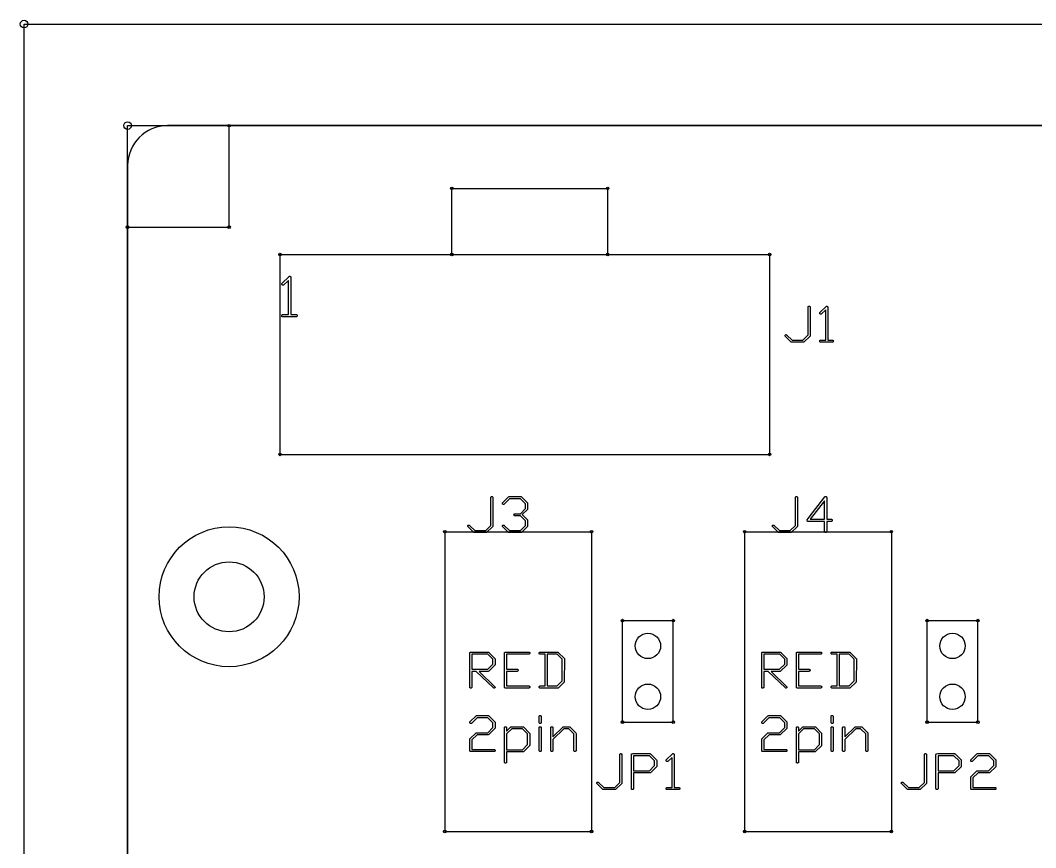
# Paper-space layout 'Sheet1' of a CAD drawing. Header units: millimetres. Extents: x 3 to 419, y -76 to 292.
# Drawn here: x 236.9 to 287.7, y 184.8 to 226.2 of the extents above; entities that cross this region are included whole.
import ezdxf

# ---------------------------------------------------------------- set-up
doc = ezdxf.new("R2010")
doc.units = ezdxf.units.MM

psp = doc.layouts.new('Sheet1')

# ---------------------------------------------------------------- linework, layer by layer
at = {"color": 7, "linetype": 'Continuous'}
for p, q in [((237.1340503, 100.976802), (237.1340503, 225.976802)), ((237.1340503, 225.976802), (347.1340503, 225.976802)), ((242.3090503, 100.976802), (242.3090503, 220.896802)), ((242.3090503, 220.896802), (347.1340503, 220.896802)), ((247.3890503, 215.816802), (247.3890503, 220.896802)), ((258.5340503, 214.446802), (258.5340503, 217.756802)), ((258.5340503, 217.756802), (266.3340503, 217.756802)), ((266.3340503, 214.446802), (266.3340503, 217.756802)), ((242.3090503, 215.816802), (247.3890503, 215.816802)), ((249.9340503, 214.446802), (249.9340503, 204.446802)), ((249.9340503, 214.446802), (274.4340503, 214.446802)), ((274.4340503, 214.446802), (274.4340503, 204.446802)), ((249.9340503, 204.446802), (274.4340503, 204.446802)), ((258.1840503, 200.576802), (258.1840503, 185.576802)), ((258.1840503, 200.576802), (265.5240503, 200.576802)), ((265.5240503, 200.576802), (265.5240503, 185.576802)), ((273.1840503, 200.576802), (273.1840503, 185.576802)), ((273.1840503, 200.576802), (280.5240503, 200.576802)), ((280.5240503, 200.576802), (280.5240503, 185.576802)), ((267.0740503, 196.131802), (269.6140503, 196.131802)), ((267.0740503, 191.051802), (267.0740503, 196.131802)), ((269.6140503, 191.051802), (269.6140503, 196.131802)), ((282.3140503, 196.131802), (284.8540503, 196.131802)), ((282.3140503, 191.051802), (282.3140503, 196.131802)), ((284.8540503, 191.051802), (284.8540503, 196.131802)), ((267.0740503, 191.051802), (269.6140503, 191.051802)), ((282.3140503, 191.051802), (284.8540503, 191.051802)), ((258.1840503, 185.576802), (265.5240503, 185.576802)), ((273.1840503, 185.576802), (280.5240503, 185.576802))]:
    psp.add_line(p, q, dxfattribs=at)
at = {"color": 7, "linetype": 'Continuous', "lineweight": 25}
for p, q in [((345.1340503, 220.896802), (244.3090503, 220.896802)), ((242.3090503, 218.896802), (242.3090503, 102.976802))]:
    psp.add_line(p, q, dxfattribs=at)
at = {"color": 7, "linetype": 'Continuous', "flags": 128}
for points in [[(250.4762802, 213.3287871), (250.4819789, 213.298549), (250.4819789, 213.298549), (250.4819789, 211.4506234), (250.4819789, 211.4506234), (250.7567676, 211.4506234), (250.7567676, 211.4506234), (250.7715086, 211.4430639), (250.7828479, 211.4321026), (250.7904074, 211.4181175), (250.7949432, 211.4003526), (250.7949432, 211.4003526), (250.7919193, 211.3712484), (250.782092, 211.3485698), (250.7741545, 211.3402544), (250.7628152, 211.3345847), (250.7480741, 211.330805), (250.7299312, 211.329671), (250.7299312, 211.329671), (250.0620473, 211.329671), (250.0620473, 211.329671), (250.0469283, 211.3368526), (250.035211, 211.3478139), (250.0268955, 211.361421), (250.0223598, 211.3788079), (250.0223598, 211.3788079), (250.0265176, 211.409424), (250.0386128, 211.4317246), (250.0491961, 211.4400401), (250.0646932, 211.4460877), (250.0854818, 211.4494895), (250.1108062, 211.4506234), (250.1108062, 211.4506234), (250.3610265, 211.4506234), (250.3610265, 211.4506234), (250.3610265, 213.1500044), (250.3610265, 213.1500044), (250.1126961, 212.9213288), (250.1126961, 212.9213288), (250.0968211, 212.917171), (250.083592, 212.9156591), (250.083592, 212.9156591), (250.0597795, 212.9194389), (250.0397467, 212.9311561), (250.0321872, 212.9398496), (250.0268955, 212.9504329), (250.0234937, 212.9632841), (250.0223598, 212.9776472), (250.0223598, 212.9776472), (250.0280295, 213.0033496), (250.0280295, 213.0033496), (250.3889967, 213.3533555), (250.3889967, 213.3533555), (250.4029818, 213.3597811), (250.4207467, 213.361671), (250.4207467, 213.361671), (250.4305741, 213.3597811), (250.4472051, 213.3533555), (250.464592, 213.3431502), (250.4763092, 213.3287871)], [(276.451746, 211.847542), (276.4584621, 211.8388366), (276.4634844, 211.8257786), (276.466163, 211.8087027), (276.4671674, 211.7876089), (276.4671674, 211.7876089), (276.4571228, 210.3616045), (276.4571228, 210.3616045), (276.1490871, 210.0632786), (276.1490871, 210.0632786), (276.1243103, 210.0609348), (276.1243103, 210.0609348), (275.5259844, 210.0609348), (275.5259844, 210.0609348), (275.5109174, 210.0706447), (275.5109174, 210.0706447), (275.2052255, 210.364283), (275.2052255, 210.364283), (275.2035514, 210.373658), (275.2028817, 210.3880554), (275.2028817, 210.3880554), (275.2035514, 210.3984348), (275.2052255, 210.4047964), (275.2052255, 210.4047964), (275.2129264, 210.4178545), (275.2236407, 210.4275643), (275.2366987, 210.4345955), (275.2527701, 210.4382786), (275.2527701, 210.4382786), (275.2648237, 210.4372741), (275.2758728, 210.4335911), (275.2862523, 210.4278991), (275.2952924, 210.4195286), (275.2952924, 210.4195286), (275.5651585, 210.1680777), (275.5651585, 210.1680777), (276.1025469, 210.1680777), (276.1025469, 210.1680777), (276.3600246, 210.4218723), (276.3600246, 210.4218723), (276.3600246, 211.826783), (276.3600246, 211.826783), (276.3653817, 211.8398411), (276.3740871, 211.8498857), (276.3858058, 211.856917), (276.4008728, 211.8609348), (276.4008728, 211.8609348), (276.4176139, 211.8602652), (276.4316764, 211.8575866), (276.4430603, 211.8535688), (276.4517657, 211.847542)], [(277.3406897, 211.8318054), (277.3457389, 211.8050197), (277.3457389, 211.8050197), (277.3457389, 210.1680777), (277.3457389, 210.1680777), (277.589154, 210.1680777), (277.589154, 210.1680777), (277.6022121, 210.1613813), (277.6122567, 210.1516714), (277.6189532, 210.139283), (277.622971, 210.1235464), (277.622971, 210.1235464), (277.6202924, 210.0977652), (277.6115871, 210.0776759), (277.6045558, 210.0703098), (277.5945112, 210.0652875), (277.5814532, 210.0619393), (277.5653817, 210.0609348), (277.5653817, 210.0609348), (276.9737523, 210.0609348), (276.9737523, 210.0609348), (276.9603594, 210.0672964), (276.9499799, 210.0770063), (276.9426139, 210.0890598), (276.938596, 210.1044616), (276.938596, 210.1044616), (276.942279, 210.1315822), (276.9529933, 210.1513366), (276.9623683, 210.1587027), (276.976096, 210.1640598), (276.9945112, 210.1670732), (277.0169442, 210.1680777), (277.0169442, 210.1680777), (277.238596, 210.1680777), (277.238596, 210.1680777), (277.238596, 211.6734348), (277.238596, 211.6734348), (277.0186183, 211.4708679), (277.0186183, 211.4708679), (277.0045558, 211.4671848), (276.9928371, 211.4658455), (276.9928371, 211.4658455), (276.9717433, 211.4691938), (276.9539978, 211.4795732), (276.9473014, 211.4872741), (276.9426139, 211.4966491), (276.9396005, 211.508033), (276.938596, 211.5207563), (276.938596, 211.5207563), (276.9436183, 211.5435241), (276.9436183, 211.5435241), (277.2633728, 211.8535688), (277.2633728, 211.8535688), (277.2757612, 211.8592607), (277.2914978, 211.8609348), (277.2914978, 211.8609348), (277.3002032, 211.8592607), (277.3149353, 211.8535688), (277.3303371, 211.8445286), (277.3407165, 211.8318054)], [(260.5767641, 202.322542), (260.5834621, 202.3138366), (260.5884844, 202.3007786), (260.591163, 202.2837027), (260.5921674, 202.2626089), (260.5921674, 202.2626089), (260.5821228, 200.8366045), (260.5821228, 200.8366045), (260.2740871, 200.5382786), (260.2740871, 200.5382786), (260.2493103, 200.5359348), (260.2493103, 200.5359348), (259.6509844, 200.5359348), (259.6509844, 200.5359348), (259.6359174, 200.5456447), (259.6359174, 200.5456447), (259.3302255, 200.839283), (259.3302255, 200.839283), (259.3285514, 200.848658), (259.3278817, 200.8630554), (259.3278817, 200.8630554), (259.3285514, 200.8734348), (259.3302255, 200.8797964), (259.3302255, 200.8797964), (259.3379264, 200.8928545), (259.3486407, 200.9025643), (259.3616987, 200.9095955), (259.3777701, 200.9132786), (259.3777701, 200.9132786), (259.3898237, 200.9122741), (259.4008728, 200.9085911), (259.4112523, 200.9028991), (259.4202924, 200.8945286), (259.4202924, 200.8945286), (259.6901585, 200.6430777), (259.6901585, 200.6430777), (260.2275469, 200.6430777), (260.2275469, 200.6430777), (260.4850246, 200.8968723), (260.4850246, 200.8968723), (260.4850246, 202.301783), (260.4850246, 202.301783), (260.4903817, 202.3148411), (260.4990871, 202.3248857), (260.5108058, 202.331917), (260.5258728, 202.3359348), (260.5258728, 202.3359348), (260.5426139, 202.3352652), (260.5566764, 202.3325866), (260.5680603, 202.3285688), (260.5767657, 202.322542)], [(262.0197926, 202.3212027), (262.3228594, 202.0232116), (262.3228594, 202.0232116), (262.3278817, 202.0014482), (262.3278817, 202.0014482), (262.3278817, 201.7058009), (262.3278817, 201.7058009), (262.3205157, 201.688725), (262.3205157, 201.688725), (262.0613639, 201.4345955), (262.0613639, 201.4345955), (262.3205157, 201.1757786), (262.3205157, 201.1757786), (262.3278817, 201.1587027), (262.3278817, 201.1587027), (262.3278817, 200.8560241), (262.3278817, 200.8560241), (262.3205157, 200.8362697), (262.3205157, 200.8362697), (262.0118103, 200.5382786), (262.0118103, 200.5382786), (261.9866987, 200.5359348), (261.9866987, 200.5359348), (261.3870335, 200.5359348), (261.3870335, 200.5359348), (261.3723014, 200.5456447), (261.3723014, 200.5456447), (261.0659398, 200.839283), (261.0659398, 200.839283), (261.0642657, 200.848658), (261.063596, 200.8630554), (261.063596, 200.8630554), (261.0642657, 200.8734348), (261.0659398, 200.8797964), (261.0659398, 200.8797964), (261.0736407, 200.8928545), (261.0843549, 200.9025643), (261.097413, 200.9095955), (261.1134844, 200.9132786), (261.1134844, 200.9132786), (261.125538, 200.9122741), (261.1365871, 200.9085911), (261.1469665, 200.9028991), (261.1560067, 200.8945286), (261.1560067, 200.8945286), (261.4258728, 200.6430777), (261.4258728, 200.6430777), (261.9632612, 200.6430777), (261.9632612, 200.6430777), (262.2207389, 200.8915152), (262.2207389, 200.8915152), (262.2207389, 201.1232116), (262.2207389, 201.1232116), (261.9615871, 201.3716491), (261.9615871, 201.3716491), (261.6826808, 201.3716491), (261.6826808, 201.3716491), (261.6652701, 201.3800197), (261.6528817, 201.3920732), (261.6451808, 201.4081447), (261.6428371, 201.4278991), (261.6428371, 201.4278991), (261.6471898, 201.4496625), (261.6602478, 201.4687473), (261.6602478, 201.4687473), (261.6676139, 201.4731), (261.6769889, 201.4764482), (261.6887076, 201.4781223), (261.7027701, 201.478792), (261.7027701, 201.478792), (261.9615871, 201.478792), (261.9615871, 201.478792), (262.2207389, 201.7335911), (262.2207389, 201.7335911), (262.2207389, 201.9739929), (262.2207389, 201.9739929), (261.9632612, 202.228792), (261.9632612, 202.228792), (261.4258728, 202.228792), (261.4258728, 202.228792), (261.1409398, 201.9458679), (261.1409398, 201.9458679), (261.1275469, 201.9421848), (261.116163, 201.9408455), (261.116163, 201.9408455), (261.0957389, 201.9441938), (261.078663, 201.9545732), (261.0719665, 201.9622741), (261.067279, 201.9716491), (261.0646005, 201.983033), (261.063596, 201.9957563), (261.063596, 201.9957563), (261.0686183, 202.0185241), (261.0686183, 202.0185241), (261.376654, 202.3258902), (261.376654, 202.3258902), (261.3964085, 202.3359348), (261.3964085, 202.3359348), (262.0024353, 202.3335911), (262.0024353, 202.3335911), (262.019846, 202.3212027)], [(275.8167181, 202.322542), (275.8234621, 202.3138366), (275.8284844, 202.3007786), (275.831163, 202.2837027), (275.8321674, 202.2626089), (275.8321674, 202.2626089), (275.8221228, 200.8366045), (275.8221228, 200.8366045), (275.5140871, 200.5382786), (275.5140871, 200.5382786), (275.4893103, 200.5359348), (275.4893103, 200.5359348), (274.8909844, 200.5359348), (274.8909844, 200.5359348), (274.8759174, 200.5456447), (274.8759174, 200.5456447), (274.5702255, 200.839283), (274.5702255, 200.839283), (274.5685514, 200.848658), (274.5678817, 200.8630554), (274.5678817, 200.8630554), (274.5685514, 200.8734348), (274.5702255, 200.8797964), (274.5702255, 200.8797964), (274.5779264, 200.8928545), (274.5886407, 200.9025643), (274.6016987, 200.9095955), (274.6177701, 200.9132786), (274.6177701, 200.9132786), (274.6298237, 200.9122741), (274.6408728, 200.9085911), (274.6512523, 200.9028991), (274.6602924, 200.8945286), (274.6602924, 200.8945286), (274.9301585, 200.6430777), (274.9301585, 200.6430777), (275.4675469, 200.6430777), (275.4675469, 200.6430777), (275.7250246, 200.8968723), (275.7250246, 200.8968723), (275.7250246, 202.301783), (275.7250246, 202.301783), (275.7303817, 202.3148411), (275.7390871, 202.3248857), (275.7508058, 202.331917), (275.7658728, 202.3359348), (275.7658728, 202.3359348), (275.7826139, 202.3352652), (275.7966764, 202.3325866), (275.8080603, 202.3285688), (275.8167657, 202.322542)], [(277.2752438, 202.3222072), (277.2812746, 202.3141714), (277.2859621, 202.3031223), (277.2883058, 202.2890598), (277.2893103, 202.2723188), (277.2893103, 202.2723188), (277.2893103, 201.2002205), (277.2893103, 201.2002205), (277.5380826, 201.2002205), (277.5380826, 201.2002205), (277.5481273, 201.1962027), (277.556163, 201.1898411), (277.5625246, 201.1804661), (277.5672121, 201.1687473), (277.5672121, 201.1687473), (277.5665424, 201.1503322), (277.5645335, 201.1349304), (277.5608505, 201.1215375), (277.556163, 201.111158), (277.5491317, 201.1031223), (277.5390871, 201.0977652), (277.5256942, 201.0940822), (277.509288, 201.0930777), (277.509288, 201.0930777), (277.2893103, 201.0930777), (277.2893103, 201.0930777), (277.2893103, 200.5720955), (277.2893103, 200.5720955), (277.2812746, 200.5563589), (277.2695558, 200.544975), (277.2544889, 200.5382786), (277.2357389, 200.5359348), (277.2357389, 200.5359348), (277.2123014, 200.5396179), (277.1955603, 200.550667), (277.1855157, 200.5687473), (277.1821674, 200.5941938), (277.1821674, 200.5941938), (277.1821674, 201.0930777), (277.1821674, 201.0930777), (276.346788, 201.0930777), (276.346788, 201.0930777), (276.328038, 201.0981), (276.3143103, 201.1084795), (276.3062746, 201.1238813), (276.303596, 201.1446402), (276.303596, 201.1446402), (276.3042657, 201.1576982), (276.3062746, 201.1670732), (276.3062746, 201.1670732), (276.4100692, 201.2996625), (276.4100692, 201.2996625), (277.2032612, 202.326225), (277.2032612, 202.326225), (277.2179933, 202.3335911), (277.2360737, 202.3359348), (277.2360737, 202.3359348), (277.2585067, 202.3325866), (277.2752478, 202.3222072)], [(276.4615808, 201.2002205), (277.1821674, 201.2002205), (277.1821674, 201.2002205), (277.1821674, 202.1166268), (277.1821674, 202.1166268), (276.4616317, 201.2002205)], [(260.3888307, 194.5404627), (260.6918751, 194.2387886), (260.6918751, 194.2387886), (260.6968974, 194.2163555), (260.6968974, 194.2163555), (260.6968974, 193.91736), (260.6968974, 193.91736), (260.6918751, 193.8999493), (260.6918751, 193.8999493), (260.380826, 193.5982752), (260.380826, 193.5982752), (260.3580582, 193.5909091), (260.3580582, 193.5909091), (259.9040403, 193.5909091), (259.9040403, 193.5909091), (260.6895314, 192.8248377), (260.6895314, 192.8248377), (260.6952233, 192.8070922), (260.6968974, 192.798052), (260.6968974, 192.798052), (260.6968974, 192.7953734), (260.6968974, 192.7916904), (260.6968974, 192.7916904), (260.7019198, 192.7880073), (260.6968974, 192.7853288), (260.6968974, 192.7853288), (260.6912055, 192.7746145), (260.6838394, 192.7659091), (260.6747992, 192.7595475), (260.6644198, 192.7551948), (260.6644198, 192.7551948), (260.6473439, 192.7555297), (260.633951, 192.7572038), (260.6235715, 192.7592127), (260.6168751, 192.7625609), (260.6168751, 192.7625609), (259.7550448, 193.5909091), (259.7550448, 193.5909091), (259.5397546, 193.5909091), (259.5397546, 193.5909091), (259.5397546, 192.7936993), (259.5397546, 192.7936993), (259.537076, 192.7843243), (259.531384, 192.7756189), (259.5230135, 192.7675832), (259.5116296, 192.7598823), (259.5116296, 192.7598823), (259.5015849, 192.7565341), (259.4861832, 192.7551948), (259.4861832, 192.7551948), (259.4637501, 192.7578734), (259.4466742, 192.7662439), (259.4406474, 192.7729404), (259.4362948, 192.7823154), (259.4336162, 192.7943689), (259.4326117, 192.8087663), (259.4326117, 192.8087663), (259.4326117, 194.5186993), (259.4326117, 194.5186993), (259.4372992, 194.5297484), (259.4443305, 194.5387886), (259.4537055, 194.545485), (259.4650894, 194.5501725), (259.4650894, 194.5501725), (259.5176564, 194.5528511), (259.5176564, 194.5528511), (260.349018, 194.5551948), (260.349018, 194.5551948), (260.3617412, 194.5541904), (260.3727903, 194.5515118), (260.3818305, 194.5468243), (260.3888617, 194.5404627)], [(260.5896983, 194.194927), (260.3329465, 194.448052), (260.3329465, 194.448052), (259.5397546, 194.448052), (259.5397546, 194.448052), (259.5397546, 193.698052), (259.5397546, 193.698052), (260.330268, 193.698052), (260.330268, 193.698052), (260.5897546, 193.9538555), (260.5897546, 193.9538555), (260.5897546, 194.194927)], [(262.3991165, 194.5525163), (262.4125224, 194.5481636), (262.4229019, 194.539793), (262.430268, 194.5277395), (262.4342858, 194.511668), (262.4342858, 194.511668), (262.4309376, 194.4845475), (262.4205582, 194.4644582), (262.411518, 194.457427), (262.3984599, 194.4520698), (262.3810492, 194.4490564), (262.3592858, 194.448052), (262.3592858, 194.448052), (261.2754689, 194.448052), (261.2754689, 194.448052), (261.2754689, 193.698052), (261.2754689, 193.698052), (261.8128573, 193.698052), (261.8128573, 193.698052), (261.830268, 193.6900163), (261.8426564, 193.6789672), (261.8503573, 193.6645698), (261.852701, 193.6471591), (261.852701, 193.6471591), (261.8506921, 193.6280743), (261.8439957, 193.6113332), (261.8379689, 193.604302), (261.828259, 193.59861), (261.8148662, 193.5939225), (261.7977903, 193.5909091), (261.7977903, 193.5909091), (261.2754689, 193.5909091), (261.2754689, 193.5909091), (261.2754689, 192.8623377), (261.2754689, 192.8623377), (262.3917635, 192.8623377), (262.3917635, 192.8623377), (262.4105135, 192.8559761), (262.4235715, 192.8452618), (262.4316073, 192.8291904), (262.4342858, 192.8087663), (262.4342858, 192.8087663), (262.4316073, 192.7910207), (262.4229019, 192.7729404), (262.4158707, 192.7652395), (262.4054912, 192.7595475), (262.3924332, 192.7561993), (262.3763617, 192.7551948), (262.3763617, 192.7551948), (261.2011385, 192.7551948), (261.2011385, 192.7551948), (261.1897546, 192.7608868), (261.1803796, 192.767918), (261.1733483, 192.7766234), (261.168326, 192.7870029), (261.168326, 192.7870029), (261.168326, 192.8358868), (261.168326, 192.8358868), (261.168326, 194.521043), (261.168326, 194.521043), (261.1736832, 194.532427), (261.1827233, 194.541802), (261.1951117, 194.5495029), (261.2108483, 194.5551948), (261.2108483, 194.5551948), (262.3991296, 194.5525163)], [(263.8602648, 194.5404627), (264.1633037, 194.2424716), (264.1633037, 194.2424716), (264.168326, 194.2207082), (264.168326, 194.2207082), (264.1582814, 193.0555297), (264.1582814, 193.0555297), (263.8502457, 192.7575386), (263.8502457, 192.7575386), (263.8254689, 192.7551948), (263.8254689, 192.7551948), (262.936518, 192.7551948), (262.936518, 192.7551948), (262.9224555, 192.7632305), (262.912076, 192.7749493), (262.9060492, 192.7900163), (262.9040403, 192.8087663), (262.9040403, 192.8087663), (262.9050448, 192.8208198), (262.908393, 192.8315341), (262.9134153, 192.8405743), (262.9207814, 192.8482752), (262.9311608, 192.854302), (262.9448885, 192.8589895), (262.9619644, 192.8613332), (262.9823885, 192.8623377), (262.9823885, 192.8623377), (263.2040403, 192.8623377), (263.2040403, 192.8623377), (263.2040403, 194.448052), (263.2040403, 194.448052), (262.9428796, 194.448052), (262.9428796, 194.448052), (262.9278126, 194.4537439), (262.9164287, 194.4631189), (262.908393, 194.4758422), (262.9040403, 194.4925832), (262.9040403, 194.4925832), (262.9067189, 194.5183645), (262.9150894, 194.5381189), (262.9221207, 194.545485), (262.9325001, 194.5508422), (262.9455582, 194.5541904), (262.9616296, 194.5551948), (262.9616296, 194.5551948), (262.9890849, 194.5551948), (262.9890849, 194.5551948), (263.8204465, 194.5551948), (263.8204465, 194.5551948), (263.8331698, 194.5541904), (263.8442189, 194.5515118), (263.853259, 194.5468243), (263.8602903, 194.5404627)], [(264.0611324, 194.1976055), (263.8080582, 194.448052), (263.8080582, 194.448052), (263.3111832, 194.448052), (263.3111832, 194.448052), (263.3111832, 192.8623377), (263.3111832, 192.8623377), (263.8080582, 192.8623377), (263.8080582, 192.8623377), (264.0611832, 193.1151279), (264.0611832, 193.1151279), (264.0611832, 194.1976055)], [(274.9938164, 194.5404627), (275.2968751, 194.2387886), (275.2968751, 194.2387886), (275.3018974, 194.2163555), (275.3018974, 194.2163555), (275.3018974, 193.91736), (275.3018974, 193.91736), (275.2968751, 193.8999493), (275.2968751, 193.8999493), (274.985826, 193.5982752), (274.985826, 193.5982752), (274.9630582, 193.5909091), (274.9630582, 193.5909091), (274.5090403, 193.5909091), (274.5090403, 193.5909091), (275.2945314, 192.8248377), (275.2945314, 192.8248377), (275.3002233, 192.8070922), (275.3018974, 192.798052), (275.3018974, 192.798052), (275.3018974, 192.7953734), (275.3018974, 192.7916904), (275.3018974, 192.7916904), (275.3069198, 192.7880073), (275.3018974, 192.7853288), (275.3018974, 192.7853288), (275.2962055, 192.7746145), (275.2888394, 192.7659091), (275.2797992, 192.7595475), (275.2694198, 192.7551948), (275.2694198, 192.7551948), (275.2523439, 192.7555297), (275.238951, 192.7572038), (275.2285715, 192.7592127), (275.2218751, 192.7625609), (275.2218751, 192.7625609), (274.3600448, 193.5909091), (274.3600448, 193.5909091), (274.1447546, 193.5909091), (274.1447546, 193.5909091), (274.1447546, 192.7936993), (274.1447546, 192.7936993), (274.142076, 192.7843243), (274.136384, 192.7756189), (274.1280135, 192.7675832), (274.1166296, 192.7598823), (274.1166296, 192.7598823), (274.1065849, 192.7565341), (274.0911832, 192.7551948), (274.0911832, 192.7551948), (274.0687501, 192.7578734), (274.0516742, 192.7662439), (274.0456474, 192.7729404), (274.0412948, 192.7823154), (274.0386162, 192.7943689), (274.0376117, 192.8087663), (274.0376117, 192.8087663), (274.0376117, 194.5186993), (274.0376117, 194.5186993), (274.0422992, 194.5297484), (274.0493305, 194.5387886), (274.0587055, 194.545485), (274.0700894, 194.5501725), (274.0700894, 194.5501725), (274.1226564, 194.5528511), (274.1226564, 194.5528511), (274.954018, 194.5551948), (274.954018, 194.5551948), (274.9667412, 194.5541904), (274.9777903, 194.5515118), (274.9868305, 194.5468243), (274.9938617, 194.5404627)], [(275.1947436, 194.194927), (274.9379465, 194.448052), (274.9379465, 194.448052), (274.1447546, 194.448052), (274.1447546, 194.448052), (274.1447546, 193.698052), (274.1447546, 193.698052), (274.935268, 193.698052), (274.935268, 193.698052), (275.1947546, 193.9538555), (275.1947546, 193.9538555), (275.1947546, 194.194927)], [(277.0041022, 194.5525163), (277.0175224, 194.5481636), (277.0279019, 194.539793), (277.035268, 194.5277395), (277.0392858, 194.511668), (277.0392858, 194.511668), (277.0359376, 194.4845475), (277.0255582, 194.4644582), (277.016518, 194.457427), (277.0034599, 194.4520698), (276.9860492, 194.4490564), (276.9642858, 194.448052), (276.9642858, 194.448052), (275.8804689, 194.448052), (275.8804689, 194.448052), (275.8804689, 193.698052), (275.8804689, 193.698052), (276.4178573, 193.698052), (276.4178573, 193.698052), (276.435268, 193.6900163), (276.4476564, 193.6789672), (276.4553573, 193.6645698), (276.457701, 193.6471591), (276.457701, 193.6471591), (276.4556921, 193.6280743), (276.4489957, 193.6113332), (276.4429689, 193.604302), (276.433259, 193.59861), (276.4198662, 193.5939225), (276.4027903, 193.5909091), (276.4027903, 193.5909091), (275.8804689, 193.5909091), (275.8804689, 193.5909091), (275.8804689, 192.8623377), (275.8804689, 192.8623377), (276.9967635, 192.8623377), (276.9967635, 192.8623377), (277.0155135, 192.8559761), (277.0285715, 192.8452618), (277.0366073, 192.8291904), (277.0392858, 192.8087663), (277.0392858, 192.8087663), (277.0366073, 192.7910207), (277.0279019, 192.7729404), (277.0208707, 192.7652395), (277.0104912, 192.7595475), (276.9974332, 192.7561993), (276.9813617, 192.7551948), (276.9813617, 192.7551948), (275.8061385, 192.7551948), (275.8061385, 192.7551948), (275.7947546, 192.7608868), (275.7853796, 192.767918), (275.7783483, 192.7766234), (275.773326, 192.7870029), (275.773326, 192.7870029), (275.773326, 192.8358868), (275.773326, 192.8358868), (275.773326, 194.521043), (275.773326, 194.521043), (275.7786832, 194.532427), (275.7877233, 194.541802), (275.8001117, 194.5495029), (275.8158483, 194.5551948), (275.8158483, 194.5551948), (277.0041296, 194.5525163)], [(278.4652505, 194.5404627), (278.7683037, 194.2424716), (278.7683037, 194.2424716), (278.773326, 194.2207082), (278.773326, 194.2207082), (278.7632814, 193.0555297), (278.7632814, 193.0555297), (278.4552457, 192.7575386), (278.4552457, 192.7575386), (278.4304689, 192.7551948), (278.4304689, 192.7551948), (277.541518, 192.7551948), (277.541518, 192.7551948), (277.5274555, 192.7632305), (277.517076, 192.7749493), (277.5110492, 192.7900163), (277.5090403, 192.8087663), (277.5090403, 192.8087663), (277.5100448, 192.8208198), (277.513393, 192.8315341), (277.5184153, 192.8405743), (277.5257814, 192.8482752), (277.5361608, 192.854302), (277.5498885, 192.8589895), (277.5669644, 192.8613332), (277.5873885, 192.8623377), (277.5873885, 192.8623377), (277.8090403, 192.8623377), (277.8090403, 192.8623377), (277.8090403, 194.448052), (277.8090403, 194.448052), (277.5478796, 194.448052), (277.5478796, 194.448052), (277.5328126, 194.4537439), (277.5214287, 194.4631189), (277.513393, 194.4758422), (277.5090403, 194.4925832), (277.5090403, 194.4925832), (277.5117189, 194.5183645), (277.5200894, 194.5381189), (277.5271207, 194.545485), (277.5375001, 194.5508422), (277.5505582, 194.5541904), (277.5666296, 194.5551948), (277.5666296, 194.5551948), (277.5940849, 194.5551948), (277.5940849, 194.5551948), (278.4254465, 194.5551948), (278.4254465, 194.5551948), (278.4381698, 194.5541904), (278.4492189, 194.5515118), (278.458259, 194.5468243), (278.4652903, 194.5404627)], [(278.6661778, 194.1976055), (278.4130582, 194.448052), (278.4130582, 194.448052), (277.9161832, 194.448052), (277.9161832, 194.448052), (277.9161832, 192.8623377), (277.9161832, 192.8623377), (278.4130582, 192.8623377), (278.4130582, 192.8623377), (278.6661832, 193.1151279), (278.6661832, 193.1151279), (278.6661832, 194.1976055)], [(260.3888307, 191.3654627), (260.6918751, 191.0637886), (260.6918751, 191.0637886), (260.6968974, 191.0413555), (260.6968974, 191.0413555), (260.6968974, 190.74236), (260.6968974, 190.74236), (260.6918751, 190.7249493), (260.6918751, 190.7249493), (260.3811608, 190.4232752), (260.3811608, 190.4232752), (260.3587278, 190.4159091), (260.3587278, 190.4159091), (259.8002457, 190.4159091), (259.8002457, 190.4159091), (259.5397546, 190.1698154), (259.5397546, 190.1698154), (259.5397546, 189.6873377), (259.5397546, 189.6873377), (260.6567189, 189.6873377), (260.6567189, 189.6873377), (260.6744644, 189.6819805), (260.6868528, 189.6716011), (260.6945537, 189.6551948), (260.6968974, 189.6337663), (260.6968974, 189.6337663), (260.6945537, 189.6126725), (260.6868528, 189.5952618), (260.6801564, 189.5885654), (260.6704465, 189.5838779), (260.6577233, 189.5811993), (260.6416519, 189.5801948), (260.6416519, 189.5801948), (259.4654242, 189.5801948), (259.4654242, 189.5801948), (259.4540403, 189.5858868), (259.4446653, 189.592918), (259.437634, 189.6016234), (259.4326117, 189.611668), (259.4326117, 189.611668), (259.4326117, 189.6602172), (259.4326117, 189.6602172), (259.4326117, 190.2223823), (259.4326117, 190.2223823), (259.7439957, 190.5183645), (259.7439957, 190.5183645), (259.7590626, 190.523052), (259.7590626, 190.523052), (260.3285939, 190.523052), (260.3285939, 190.523052), (260.5897546, 190.7778511), (260.5897546, 190.7778511), (260.5897546, 191.0182529), (260.5897546, 191.0182529), (260.3322769, 191.273052), (260.3322769, 191.273052), (259.7948885, 191.273052), (259.7948885, 191.273052), (259.5099555, 190.9901279), (259.5099555, 190.9901279), (259.4965626, 190.9864448), (259.4851787, 190.9851055), (259.4851787, 190.9851055), (259.4647546, 190.9884538), (259.4476787, 190.9988332), (259.4409823, 191.0065341), (259.4362948, 191.0159091), (259.4336162, 191.027293), (259.4326117, 191.0400163), (259.4326117, 191.0400163), (259.437634, 191.0627841), (259.437634, 191.0627841), (259.7456698, 191.3701502), (259.7456698, 191.3701502), (259.7654242, 191.3801948), (259.7654242, 191.3801948), (260.371451, 191.3778511), (260.371451, 191.3778511), (260.3888617, 191.3654627)], [(262.995759, 191.3661323), (263.0024778, 191.3570922), (263.0075001, 191.3440341), (263.0101787, 191.3266234), (263.0111832, 191.30486), (263.0111832, 191.30486), (263.0111832, 191.0252841), (263.0111832, 191.0252841), (263.0068305, 191.0139002), (263.0008037, 191.0045252), (262.9937724, 190.9974939), (262.9854019, 190.9924716), (262.9696653, 190.9871145), (262.9576117, 190.9851055), (262.9576117, 190.9851055), (262.9341742, 190.9877841), (262.9174332, 190.9958198), (262.9073885, 191.0092127), (262.9040403, 191.0279627), (262.9040403, 191.0279627), (262.9040403, 191.3450386), (262.9040403, 191.3450386), (262.9104019, 191.3584314), (262.9201117, 191.3688109), (262.9321653, 191.376177), (262.9475671, 191.3801948), (262.9475671, 191.3801948), (262.9629689, 191.3791904), (262.9763617, 191.3768466), (262.987076, 191.3721591), (262.9957814, 191.3661323)], [(274.9938164, 191.3654627), (275.2968751, 191.0637886), (275.2968751, 191.0637886), (275.3018974, 191.0413555), (275.3018974, 191.0413555), (275.3018974, 190.74236), (275.3018974, 190.74236), (275.2968751, 190.7249493), (275.2968751, 190.7249493), (274.9861608, 190.4232752), (274.9861608, 190.4232752), (274.9637278, 190.4159091), (274.9637278, 190.4159091), (274.4052457, 190.4159091), (274.4052457, 190.4159091), (274.1447546, 190.1698154), (274.1447546, 190.1698154), (274.1447546, 189.6873377), (274.1447546, 189.6873377), (275.2617189, 189.6873377), (275.2617189, 189.6873377), (275.2794644, 189.6819805), (275.2918528, 189.6716011), (275.2995537, 189.6551948), (275.3018974, 189.6337663), (275.3018974, 189.6337663), (275.2995537, 189.6126725), (275.2918528, 189.5952618), (275.2851564, 189.5885654), (275.2754465, 189.5838779), (275.2627233, 189.5811993), (275.2466519, 189.5801948), (275.2466519, 189.5801948), (274.0704242, 189.5801948), (274.0704242, 189.5801948), (274.0590403, 189.5858868), (274.0496653, 189.592918), (274.042634, 189.6016234), (274.0376117, 189.611668), (274.0376117, 189.611668), (274.0376117, 189.6602172), (274.0376117, 189.6602172), (274.0376117, 190.2223823), (274.0376117, 190.2223823), (274.3489957, 190.5183645), (274.3489957, 190.5183645), (274.3640626, 190.523052), (274.3640626, 190.523052), (274.9335939, 190.523052), (274.9335939, 190.523052), (275.1947546, 190.7778511), (275.1947546, 190.7778511), (275.1947546, 191.0182529), (275.1947546, 191.0182529), (274.9372769, 191.273052), (274.9372769, 191.273052), (274.3998885, 191.273052), (274.3998885, 191.273052), (274.1149555, 190.9901279), (274.1149555, 190.9901279), (274.1015626, 190.9864448), (274.0901787, 190.9851055), (274.0901787, 190.9851055), (274.0697546, 190.9884538), (274.0526787, 190.9988332), (274.0459823, 191.0065341), (274.0412948, 191.0159091), (274.0386162, 191.027293), (274.0376117, 191.0400163), (274.0376117, 191.0400163), (274.042634, 191.0627841), (274.042634, 191.0627841), (274.3506698, 191.3701502), (274.3506698, 191.3701502), (274.3704242, 191.3801948), (274.3704242, 191.3801948), (274.976451, 191.3778511), (274.976451, 191.3778511), (274.9938617, 191.3654627)], [(277.6007447, 191.3661323), (277.6074778, 191.3570922), (277.6125001, 191.3440341), (277.6151787, 191.3266234), (277.6161832, 191.30486), (277.6161832, 191.30486), (277.6161832, 191.0252841), (277.6161832, 191.0252841), (277.6118305, 191.0139002), (277.6058037, 191.0045252), (277.5987724, 190.9974939), (277.5904019, 190.9924716), (277.5746653, 190.9871145), (277.5626117, 190.9851055), (277.5626117, 190.9851055), (277.5391742, 190.9877841), (277.5224332, 190.9958198), (277.5123885, 191.0092127), (277.5090403, 191.0279627), (277.5090403, 191.0279627), (277.5090403, 191.3450386), (277.5090403, 191.3450386), (277.5154019, 191.3584314), (277.5251117, 191.3688109), (277.5371653, 191.376177), (277.5525671, 191.3801948), (277.5525671, 191.3801948), (277.5679689, 191.3791904), (277.5813617, 191.3768466), (277.592076, 191.3721591), (277.6007814, 191.3661323)], [(262.1252332, 190.8106636), (262.4275894, 190.5032975), (262.4275894, 190.5032975), (262.4326117, 190.4808645), (262.4326117, 190.4808645), (262.4326117, 189.8885654), (262.4326117, 189.8885654), (262.4225671, 189.8684761), (262.4225671, 189.8684761), (262.115201, 189.5637886), (262.115201, 189.5637886), (262.0900894, 189.5587663), (262.0900894, 189.5587663), (261.2754689, 189.5587663), (261.2754689, 189.5587663), (261.2754689, 189.0401279), (261.2754689, 189.0401279), (261.2717858, 189.0300832), (261.2660939, 189.0213779), (261.2577233, 189.0143466), (261.2473439, 189.0089895), (261.2473439, 189.0089895), (261.2346207, 189.0036323), (261.2218974, 189.0016234), (261.2218974, 189.0016234), (261.2024778, 189.004302), (261.1847323, 189.0126725), (261.177701, 189.0197038), (261.1723439, 189.0297484), (261.1693305, 189.0428064), (261.168326, 189.058543), (261.168326, 189.058543), (261.168326, 190.7885654), (261.168326, 190.7885654), (261.174018, 190.8016234), (261.1837278, 190.8120029), (261.1971207, 190.8190341), (261.2141965, 190.823052), (261.2141965, 190.823052), (261.237634, 190.8197038), (261.2573885, 190.8096591), (261.2654242, 190.8006189), (261.2711162, 190.7868913), (261.2744644, 190.7681413), (261.2754689, 190.7450386), (261.2754689, 190.7450386), (261.2754689, 190.5970475), (261.2754689, 190.5970475), (261.4877457, 190.8176948), (261.4877457, 190.8176948), (261.5028126, 190.823052), (261.5028126, 190.823052), (262.1078349, 190.8207082), (262.1078349, 190.8207082), (262.1252457, 190.8106636)], [(262.3254452, 190.4584314), (262.0686608, 190.7159091), (262.0686608, 190.7159091), (261.5322769, 190.7159091), (261.5322769, 190.7159091), (261.2754689, 190.4607752), (261.2754689, 190.4607752), (261.2754689, 189.6659091), (261.2754689, 189.6659091), (262.0686608, 189.6659091), (262.0686608, 189.6659091), (262.3254689, 189.9260654), (262.3254689, 189.9260654), (262.3254689, 190.4584314)], [(262.9943881, 190.8093243), (263.0018082, 190.8006189), (263.0071653, 190.7875609), (263.0101787, 190.770485), (263.0111832, 190.7490564), (263.0111832, 190.7490564), (263.0111832, 189.6197038), (263.0111832, 189.6197038), (263.0085046, 189.6099939), (263.0028126, 189.6012886), (262.9944421, 189.592918), (262.9830582, 189.5852172), (262.9830582, 189.5852172), (262.9730135, 189.5815341), (262.9576117, 189.5801948), (262.9576117, 189.5801948), (262.9351787, 189.5828734), (262.9181028, 189.5912439), (262.912076, 189.5979404), (262.9077233, 189.6076502), (262.9050448, 189.6197038), (262.9040403, 189.6344359), (262.9040403, 189.6344359), (262.9040403, 190.7862216), (262.9040403, 190.7862216), (262.9097323, 190.79861), (262.9187724, 190.8089895), (262.9314957, 190.8170252), (262.9475671, 190.823052), (262.9475671, 190.823052), (262.9746876, 190.8197038), (262.9944421, 190.8093243)], [(264.4395027, 190.8106636), (264.7418751, 190.507985), (264.7418751, 190.507985), (264.7468974, 190.4858868), (264.7468974, 190.4858868), (264.7468974, 189.6197038), (264.7468974, 189.6197038), (264.7405358, 189.602293), (264.7298215, 189.5902395), (264.7137501, 189.5825386), (264.693326, 189.5801948), (264.693326, 189.5801948), (264.6722323, 189.5832082), (264.6548215, 189.5922484), (264.6481251, 189.5996145), (264.6434376, 189.6089895), (264.640759, 189.6203734), (264.6397546, 189.6341011), (264.6397546, 189.6341011), (264.6397546, 190.4607752), (264.6397546, 190.4607752), (264.3829465, 190.7159091), (264.3829465, 190.7159091), (264.1358483, 190.7159091), (264.1358483, 190.7159091), (263.5897546, 190.1788555), (263.5897546, 190.1788555), (263.5897546, 189.6193689), (263.5897546, 189.6193689), (263.587076, 189.6099939), (263.581384, 189.6012886), (263.5730135, 189.592918), (263.5616296, 189.5852172), (263.5616296, 189.5852172), (263.5515849, 189.5815341), (263.5361832, 189.5801948), (263.5361832, 189.5801948), (263.5137501, 189.5828734), (263.4966742, 189.5912439), (263.4906474, 189.5979404), (263.4862948, 189.6076502), (263.4836162, 189.6197038), (263.4826117, 189.6344359), (263.4826117, 189.6344359), (263.4826117, 190.7885654), (263.4826117, 190.7885654), (263.4883037, 190.8016234), (263.4980135, 190.8120029), (263.5114064, 190.8190341), (263.5284823, 190.823052), (263.5284823, 190.823052), (263.5519198, 190.8200386), (263.5716742, 190.8103288), (263.5797099, 190.8016234), (263.5854019, 190.7889002), (263.5887501, 190.7711547), (263.5897546, 190.7493913), (263.5897546, 190.7493913), (263.5897546, 190.3164672), (263.5897546, 190.3164672), (264.1070537, 190.823052), (264.1070537, 190.823052), (264.4221207, 190.8207082), (264.4221207, 190.8207082), (264.4395314, 190.8106636)], [(276.7302189, 190.8106636), (277.0325894, 190.5032975), (277.0325894, 190.5032975), (277.0376117, 190.4808645), (277.0376117, 190.4808645), (277.0376117, 189.8885654), (277.0376117, 189.8885654), (277.0275671, 189.8684761), (277.0275671, 189.8684761), (276.720201, 189.5637886), (276.720201, 189.5637886), (276.6950894, 189.5587663), (276.6950894, 189.5587663), (275.8804689, 189.5587663), (275.8804689, 189.5587663), (275.8804689, 189.0401279), (275.8804689, 189.0401279), (275.8767858, 189.0300832), (275.8710939, 189.0213779), (275.8627233, 189.0143466), (275.8523439, 189.0089895), (275.8523439, 189.0089895), (275.8396207, 189.0036323), (275.8268974, 189.0016234), (275.8268974, 189.0016234), (275.8074778, 189.004302), (275.7897323, 189.0126725), (275.782701, 189.0197038), (275.7773439, 189.0297484), (275.7743305, 189.0428064), (275.773326, 189.058543), (275.773326, 189.058543), (275.773326, 190.7885654), (275.773326, 190.7885654), (275.779018, 190.8016234), (275.7887278, 190.8120029), (275.8021207, 190.8190341), (275.8191965, 190.823052), (275.8191965, 190.823052), (275.842634, 190.8197038), (275.8623885, 190.8096591), (275.8704242, 190.8006189), (275.8761162, 190.7868913), (275.8794644, 190.7681413), (275.8804689, 190.7450386), (275.8804689, 190.7450386), (275.8804689, 190.5970475), (275.8804689, 190.5970475), (276.0927457, 190.8176948), (276.0927457, 190.8176948), (276.1078126, 190.823052), (276.1078126, 190.823052), (276.7128349, 190.8207082), (276.7128349, 190.8207082), (276.7302457, 190.8106636)], [(276.9304309, 190.4584314), (276.6736608, 190.7159091), (276.6736608, 190.7159091), (276.1372769, 190.7159091), (276.1372769, 190.7159091), (275.8804689, 190.4607752), (275.8804689, 190.4607752), (275.8804689, 189.6659091), (275.8804689, 189.6659091), (276.6736608, 189.6659091), (276.6736608, 189.6659091), (276.9304689, 189.9260654), (276.9304689, 189.9260654), (276.9304689, 190.4584314)], [(277.5994334, 190.8093243), (277.6068082, 190.8006189), (277.6121653, 190.7875609), (277.6151787, 190.770485), (277.6161832, 190.7490564), (277.6161832, 190.7490564), (277.6161832, 189.6197038), (277.6161832, 189.6197038), (277.6135046, 189.6099939), (277.6078126, 189.6012886), (277.5994421, 189.592918), (277.5880582, 189.5852172), (277.5880582, 189.5852172), (277.5780135, 189.5815341), (277.5626117, 189.5801948), (277.5626117, 189.5801948), (277.5401787, 189.5828734), (277.5231028, 189.5912439), (277.517076, 189.5979404), (277.5127233, 189.6076502), (277.5100448, 189.6197038), (277.5090403, 189.6344359), (277.5090403, 189.6344359), (277.5090403, 190.7862216), (277.5090403, 190.7862216), (277.5147323, 190.79861), (277.5237724, 190.8089895), (277.5364957, 190.8170252), (277.5525671, 190.823052), (277.5525671, 190.823052), (277.5796876, 190.8197038), (277.5994421, 190.8093243)], [(279.0444884, 190.8106636), (279.3468751, 190.507985), (279.3468751, 190.507985), (279.3518974, 190.4858868), (279.3518974, 190.4858868), (279.3518974, 189.6197038), (279.3518974, 189.6197038), (279.3455358, 189.602293), (279.3348215, 189.5902395), (279.3187501, 189.5825386), (279.298326, 189.5801948), (279.298326, 189.5801948), (279.2772323, 189.5832082), (279.2598215, 189.5922484), (279.2531251, 189.5996145), (279.2484376, 189.6089895), (279.245759, 189.6203734), (279.2447546, 189.6341011), (279.2447546, 189.6341011), (279.2447546, 190.4607752), (279.2447546, 190.4607752), (278.9879465, 190.7159091), (278.9879465, 190.7159091), (278.7408483, 190.7159091), (278.7408483, 190.7159091), (278.1947546, 190.1788555), (278.1947546, 190.1788555), (278.1947546, 189.6193689), (278.1947546, 189.6193689), (278.192076, 189.6099939), (278.186384, 189.6012886), (278.1780135, 189.592918), (278.1666296, 189.5852172), (278.1666296, 189.5852172), (278.1565849, 189.5815341), (278.1411832, 189.5801948), (278.1411832, 189.5801948), (278.1187501, 189.5828734), (278.1016742, 189.5912439), (278.0956474, 189.5979404), (278.0912948, 189.6076502), (278.0886162, 189.6197038), (278.0876117, 189.6344359), (278.0876117, 189.6344359), (278.0876117, 190.7885654), (278.0876117, 190.7885654), (278.0933037, 190.8016234), (278.1030135, 190.8120029), (278.1164064, 190.8190341), (278.1334823, 190.823052), (278.1334823, 190.823052), (278.1569198, 190.8200386), (278.1766742, 190.8103288), (278.1847099, 190.8016234), (278.1904019, 190.7889002), (278.1937501, 190.7711547), (278.1947546, 190.7493913), (278.1947546, 190.7493913), (278.1947546, 190.3164672), (278.1947546, 190.3164672), (278.7120537, 190.823052), (278.7120537, 190.823052), (279.0271207, 190.8207082), (279.0271207, 190.8207082), (279.0445314, 190.8106636)], [(267.0314703, 189.461802), (267.0381921, 189.4530966), (267.0432144, 189.4400386), (267.045893, 189.4229627), (267.0468974, 189.4018689), (267.0468974, 189.4018689), (267.0368528, 187.9758645), (267.0368528, 187.9758645), (266.7288171, 187.6775386), (266.7288171, 187.6775386), (266.7040403, 187.6751948), (266.7040403, 187.6751948), (266.1057144, 187.6751948), (266.1057144, 187.6751948), (266.0906474, 187.6849047), (266.0906474, 187.6849047), (265.7849555, 187.978543), (265.7849555, 187.978543), (265.7832814, 187.987918), (265.7826117, 188.0023154), (265.7826117, 188.0023154), (265.7832814, 188.0126948), (265.7849555, 188.0190564), (265.7849555, 188.0190564), (265.7926564, 188.0321145), (265.8033707, 188.0418243), (265.8164287, 188.0488555), (265.8325001, 188.0525386), (265.8325001, 188.0525386), (265.8445537, 188.0515341), (265.8556028, 188.0478511), (265.8659823, 188.0421591), (265.8750224, 188.0337886), (265.8750224, 188.0337886), (266.1448885, 187.7823377), (266.1448885, 187.7823377), (266.6822769, 187.7823377), (266.6822769, 187.7823377), (266.9397546, 188.0361323), (266.9397546, 188.0361323), (266.9397546, 189.441043), (266.9397546, 189.441043), (266.9451117, 189.4541011), (266.9538171, 189.4641457), (266.9655358, 189.471177), (266.9806028, 189.4751948), (266.9806028, 189.4751948), (266.9973439, 189.4745252), (267.0114064, 189.4718466), (267.0227903, 189.4678288), (267.0314957, 189.461802)], [(268.4745584, 189.4604627), (268.7775894, 189.1587886), (268.7775894, 189.1587886), (268.7826117, 189.1363555), (268.7826117, 189.1363555), (268.7826117, 188.83736), (268.7826117, 188.83736), (268.7775894, 188.8199493), (268.7775894, 188.8199493), (268.4668751, 188.5182752), (268.4668751, 188.5182752), (268.4444421, 188.5109091), (268.4444421, 188.5109091), (267.6254689, 188.5109091), (267.6254689, 188.5109091), (267.6254689, 187.716043), (267.6254689, 187.716043), (267.6160939, 187.6962886), (267.5973439, 187.6798823), (267.5973439, 187.6798823), (267.5872992, 187.6765341), (267.5718974, 187.6751948), (267.5718974, 187.6751948), (267.5494644, 187.6778734), (267.5323885, 187.6862439), (267.5263617, 187.6929404), (267.522009, 187.7023154), (267.5193305, 187.7143689), (267.518326, 187.7287663), (267.518326, 187.7287663), (267.518326, 189.4386993), (267.518326, 189.4386993), (267.5230135, 189.4497484), (267.5300448, 189.4587886), (267.5394198, 189.465485), (267.5508037, 189.4701725), (267.5508037, 189.4701725), (267.6033707, 189.4728511), (267.6033707, 189.4728511), (268.4347323, 189.4751948), (268.4347323, 189.4751948), (268.4474555, 189.4741904), (268.4585046, 189.4715118), (268.4675448, 189.4668243), (268.474576, 189.4604627)], [(268.675426, 189.1139225), (268.4186608, 189.368052), (268.4186608, 189.368052), (267.6254689, 189.368052), (267.6254689, 189.368052), (267.6254689, 188.618052), (267.6254689, 188.618052), (268.4159823, 188.618052), (268.4159823, 188.618052), (268.6754689, 188.8721814), (268.6754689, 188.8721814), (268.6754689, 189.1139225)], [(269.6561012, 189.4460654), (269.6611832, 189.4192797), (269.6611832, 189.4192797), (269.6611832, 187.7823377), (269.6611832, 187.7823377), (269.9045983, 187.7823377), (269.9045983, 187.7823377), (269.9176564, 187.7756413), (269.927701, 187.7659314), (269.9343974, 187.753543), (269.9384153, 187.7378064), (269.9384153, 187.7378064), (269.9357367, 187.7120252), (269.9270314, 187.6919359), (269.9200001, 187.6845698), (269.9099555, 187.6795475), (269.8968974, 187.6761993), (269.880826, 187.6751948), (269.880826, 187.6751948), (269.2891965, 187.6751948), (269.2891965, 187.6751948), (269.2758037, 187.6815564), (269.2654242, 187.6912663), (269.2580582, 187.7033198), (269.2540403, 187.7187216), (269.2540403, 187.7187216), (269.2577233, 187.7458422), (269.2684376, 187.7655966), (269.2778126, 187.7729627), (269.2915403, 187.7783198), (269.3099555, 187.7813332), (269.3323885, 187.7823377), (269.3323885, 187.7823377), (269.5540403, 187.7823377), (269.5540403, 187.7823377), (269.5540403, 189.2876948), (269.5540403, 189.2876948), (269.3340626, 189.0851279), (269.3340626, 189.0851279), (269.3200001, 189.0814448), (269.3082814, 189.0801055), (269.3082814, 189.0801055), (269.2871876, 189.0834538), (269.2694421, 189.0938332), (269.2627457, 189.1015341), (269.2580582, 189.1109091), (269.2550448, 189.122293), (269.2540403, 189.1350163), (269.2540403, 189.1350163), (269.2590626, 189.1577841), (269.2590626, 189.1577841), (269.5788171, 189.4678288), (269.5788171, 189.4678288), (269.5912055, 189.4735207), (269.6069421, 189.4751948), (269.6069421, 189.4751948), (269.6156474, 189.4735207), (269.6303796, 189.4678288), (269.6457814, 189.4587886), (269.6561608, 189.4460654)], [(282.2714839, 189.461802), (282.2781921, 189.4530966), (282.2832144, 189.4400386), (282.285893, 189.4229627), (282.2868974, 189.4018689), (282.2868974, 189.4018689), (282.2768528, 187.9758645), (282.2768528, 187.9758645), (281.9688171, 187.6775386), (281.9688171, 187.6775386), (281.9440403, 187.6751948), (281.9440403, 187.6751948), (281.3457144, 187.6751948), (281.3457144, 187.6751948), (281.3306474, 187.6849047), (281.3306474, 187.6849047), (281.0249555, 187.978543), (281.0249555, 187.978543), (281.0232814, 187.987918), (281.0226117, 188.0023154), (281.0226117, 188.0023154), (281.0232814, 188.0126948), (281.0249555, 188.0190564), (281.0249555, 188.0190564), (281.0326564, 188.0321145), (281.0433707, 188.0418243), (281.0564287, 188.0488555), (281.0725001, 188.0525386), (281.0725001, 188.0525386), (281.0845537, 188.0515341), (281.0956028, 188.0478511), (281.1059823, 188.0421591), (281.1150224, 188.0337886), (281.1150224, 188.0337886), (281.3848885, 187.7823377), (281.3848885, 187.7823377), (281.9222769, 187.7823377), (281.9222769, 187.7823377), (282.1797546, 188.0361323), (282.1797546, 188.0361323), (282.1797546, 189.441043), (282.1797546, 189.441043), (282.1851117, 189.4541011), (282.1938171, 189.4641457), (282.2055358, 189.471177), (282.2206028, 189.4751948), (282.2206028, 189.4751948), (282.2373439, 189.4745252), (282.2514064, 189.4718466), (282.2627903, 189.4678288), (282.2714957, 189.461802)], [(283.714572, 189.4604627), (284.0175894, 189.1587886), (284.0175894, 189.1587886), (284.0226117, 189.1363555), (284.0226117, 189.1363555), (284.0226117, 188.83736), (284.0226117, 188.83736), (284.0175894, 188.8199493), (284.0175894, 188.8199493), (283.7068751, 188.5182752), (283.7068751, 188.5182752), (283.6844421, 188.5109091), (283.6844421, 188.5109091), (282.8654689, 188.5109091), (282.8654689, 188.5109091), (282.8654689, 187.716043), (282.8654689, 187.716043), (282.8560939, 187.6962886), (282.8373439, 187.6798823), (282.8373439, 187.6798823), (282.8272992, 187.6765341), (282.8118974, 187.6751948), (282.8118974, 187.6751948), (282.7894644, 187.6778734), (282.7723885, 187.6862439), (282.7663617, 187.6929404), (282.762009, 187.7023154), (282.7593305, 187.7143689), (282.758326, 187.7287663), (282.758326, 187.7287663), (282.758326, 189.4386993), (282.758326, 189.4386993), (282.7630135, 189.4497484), (282.7700448, 189.4587886), (282.7794198, 189.465485), (282.7908037, 189.4701725), (282.7908037, 189.4701725), (282.8433707, 189.4728511), (282.8433707, 189.4728511), (283.6747323, 189.4751948), (283.6747323, 189.4751948), (283.6874555, 189.4741904), (283.6985046, 189.4715118), (283.7075448, 189.4668243), (283.714576, 189.4604627)], [(283.9154396, 189.1139225), (283.6586608, 189.368052), (283.6586608, 189.368052), (282.8654689, 189.368052), (282.8654689, 189.368052), (282.8654689, 188.618052), (282.8654689, 188.618052), (283.6559823, 188.618052), (283.6559823, 188.618052), (283.9154689, 188.8721814), (283.9154689, 188.8721814), (283.9154689, 189.1139225)], [(285.4502592, 189.4604627), (285.7533037, 189.1587886), (285.7533037, 189.1587886), (285.758326, 189.1363555), (285.758326, 189.1363555), (285.758326, 188.83736), (285.758326, 188.83736), (285.7533037, 188.8199493), (285.7533037, 188.8199493), (285.4425894, 188.5182752), (285.4425894, 188.5182752), (285.4201564, 188.5109091), (285.4201564, 188.5109091), (284.8616742, 188.5109091), (284.8616742, 188.5109091), (284.6011832, 188.2648154), (284.6011832, 188.2648154), (284.6011832, 187.7823377), (284.6011832, 187.7823377), (285.7181474, 187.7823377), (285.7181474, 187.7823377), (285.735893, 187.7769805), (285.7482814, 187.7666011), (285.7559823, 187.7501948), (285.758326, 187.7287663), (285.758326, 187.7287663), (285.7559823, 187.7076725), (285.7482814, 187.6902618), (285.7415849, 187.6835654), (285.7318751, 187.6788779), (285.7191519, 187.6761993), (285.7030805, 187.6751948), (285.7030805, 187.6751948), (284.5268528, 187.6751948), (284.5268528, 187.6751948), (284.5154689, 187.6808868), (284.5060939, 187.687918), (284.4990626, 187.6966234), (284.4940403, 187.706668), (284.4940403, 187.706668), (284.4940403, 187.7552172), (284.4940403, 187.7552172), (284.4940403, 188.3173823), (284.4940403, 188.3173823), (284.8054242, 188.6133645), (284.8054242, 188.6133645), (284.8204912, 188.618052), (284.8204912, 188.618052), (285.3900224, 188.618052), (285.3900224, 188.618052), (285.6511832, 188.8728511), (285.6511832, 188.8728511), (285.6511832, 189.1132529), (285.6511832, 189.1132529), (285.3937055, 189.368052), (285.3937055, 189.368052), (284.8563171, 189.368052), (284.8563171, 189.368052), (284.571384, 189.0851279), (284.571384, 189.0851279), (284.5579912, 189.0814448), (284.5466073, 189.0801055), (284.5466073, 189.0801055), (284.5261832, 189.0834538), (284.5091073, 189.0938332), (284.5024108, 189.1015341), (284.4977233, 189.1109091), (284.4950448, 189.122293), (284.4940403, 189.1350163), (284.4940403, 189.1350163), (284.4990626, 189.1577841), (284.4990626, 189.1577841), (284.8070983, 189.4651502), (284.8070983, 189.4651502), (284.8268528, 189.4751948), (284.8268528, 189.4751948), (285.4328796, 189.4728511), (285.4328796, 189.4728511), (285.4502903, 189.4604627)]]:
    psp.add_lwpolyline(points, dxfattribs=at)
at = {"color": 7, "linetype": 'Continuous'}
for centre, radius in [((237.1340503, 225.976802), 0.1905), ((237.1340503, 225.976802), 0.1905), ((242.3090503, 220.896802), 0.1905), ((242.3090503, 220.896802), 0.1905), ((247.3890503, 220.896802), 0.0635), ((258.5340503, 217.756802), 0.0635), ((258.5340503, 217.756802), 0.0635), ((266.3340503, 217.756802), 0.0635), ((266.3340503, 217.756802), 0.0635), ((242.3090503, 215.816802), 0.0635), ((247.3890503, 215.816802), 0.0635), ((247.3890503, 215.816802), 0.0635), ((249.9340503, 214.446802), 0.0635), ((249.9340503, 214.446802), 0.0635), ((258.5340503, 214.446802), 0.0635), ((266.3340503, 214.446802), 0.0635), ((274.4340503, 214.446802), 0.0635), ((274.4340503, 214.446802), 0.0635), ((249.9340503, 204.446802), 0.0635), ((249.9340503, 204.446802), 0.0635), ((274.4340503, 204.446802), 0.0635), ((274.4340503, 204.446802), 0.0635), ((247.3890503, 197.321802), 3.5), ((258.1840503, 200.576802), 0.0635), ((258.1840503, 200.576802), 0.0635), ((265.5240503, 200.576802), 0.0635), ((265.5240503, 200.576802), 0.0635), ((273.1840503, 200.576802), 0.0635), ((273.1840503, 200.576802), 0.0635), ((280.5240503, 200.576802), 0.0635), ((280.5240503, 200.576802), 0.0635), ((267.0740503, 196.131802), 0.0635), ((267.0740503, 196.131802), 0.0635), ((269.6140503, 196.131802), 0.0635), ((269.6140503, 196.131802), 0.0635), ((282.3140503, 196.131802), 0.0635), ((282.3140503, 196.131802), 0.0635), ((284.8540503, 196.131802), 0.0635), ((284.8540503, 196.131802), 0.0635), ((268.3440503, 194.861802), 0.635), ((283.5840503, 194.861802), 0.635), ((268.3440503, 192.321802), 0.635), ((283.5840503, 192.321802), 0.635), ((267.0740503, 191.051802), 0.0635), ((267.0740503, 191.051802), 0.0635), ((269.6140503, 191.051802), 0.0635), ((269.6140503, 191.051802), 0.0635), ((282.3140503, 191.051802), 0.0635), ((282.3140503, 191.051802), 0.0635), ((284.8540503, 191.051802), 0.0635), ((284.8540503, 191.051802), 0.0635), ((258.1840503, 185.576802), 0.0635), ((258.1840503, 185.576802), 0.0635), ((265.5240503, 185.576802), 0.0635), ((265.5240503, 185.576802), 0.0635), ((273.1840503, 185.576802), 0.0635), ((273.1840503, 185.576802), 0.0635), ((280.5240503, 185.576802), 0.0635), ((280.5240503, 185.576802), 0.0635)]:
    psp.add_circle(centre, radius, dxfattribs=at)
at = {"color": 7, "linetype": 'Continuous', "lineweight": 25}
psp.add_circle((247.3890503, 197.321802), 1.75, dxfattribs=at)
psp.add_arc((244.3090503, 218.896802), 2, 90, 180, dxfattribs=at)

doc.saveas('drawing.dxf')
